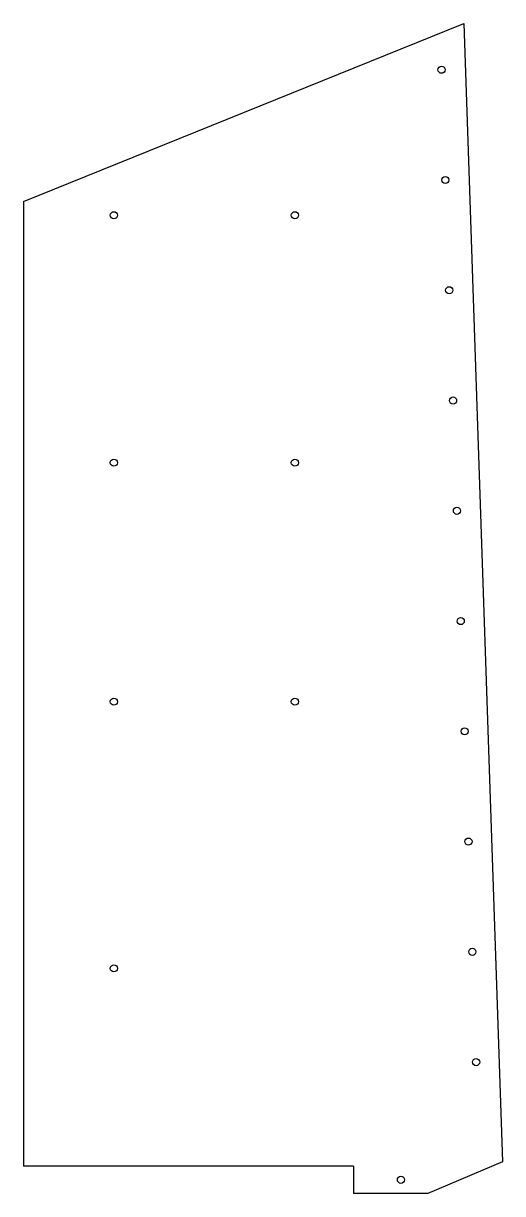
# Model space of a CAD drawing. Header units: inches. Extents: x 105.7 to 118.7, y 233.7 to 265.5.
import ezdxf

# ---------------------------------------------------------------- set-up
doc = ezdxf.new("R2010")
doc.units = ezdxf.units.IN
doc.header["$MEASUREMENT"] = 0

msp = doc.modelspace()

# ---------------------------------------------------------------- linework, layer by layer
at = {"color": 7, "linetype": 'Continuous', "lineweight": 25}
for p, q in [((105.65, 260.677), (117.635, 265.519)), ((117.635, 265.519), (118.69, 234.564)), ((105.65, 260.677), (105.65, 234.45)), ((118.69, 234.564), (116.653, 233.7)), ((114.635, 234.45), (105.65, 234.45)), ((114.635, 234.45), (114.635, 233.7)), ((116.653, 233.7), (114.635, 233.7))]:
    msp.add_line(p, q, dxfattribs=at)
for centre, radius in [((117.028, 264.259), 0.0968), ((117.132, 261.261), 0.0967), ((108.112, 260.302), 0.0967), ((113.037, 260.302), 0.0968), ((117.237, 258.263), 0.0967), ((117.342, 255.264), 0.0967), ((108.112, 253.575), 0.0968), ((113.037, 253.575), 0.0968), ((117.447, 252.266), 0.0967), ((117.551, 249.268), 0.0968), ((108.112, 247.075), 0.0968), ((113.037, 247.075), 0.0967), ((117.656, 246.27), 0.0967), ((117.761, 243.272), 0.0967), ((117.865, 240.274), 0.0967), ((108.112, 239.825), 0.0968), ((117.97, 237.275), 0.0968), ((115.923, 234.075), 0.0968)]:
    msp.add_circle(centre, radius, dxfattribs=at)

doc.saveas('drawing.dxf')
